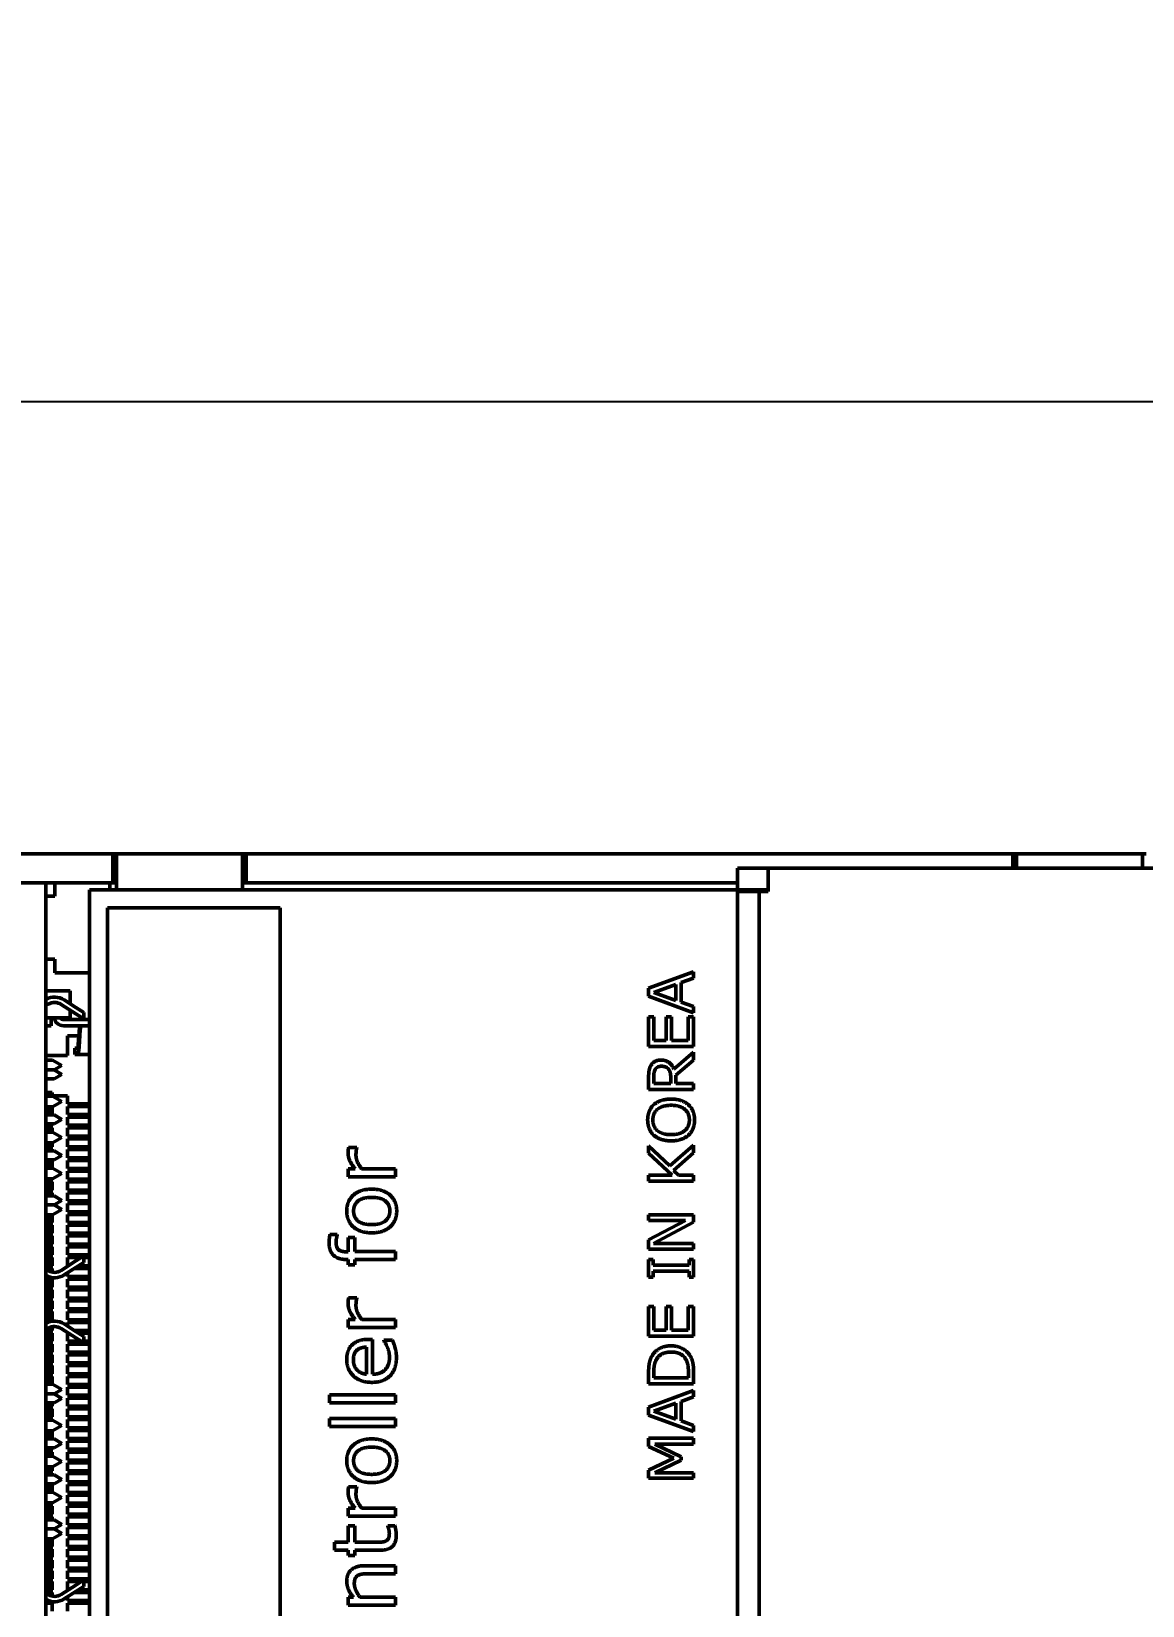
# Model space of a CAD drawing. Header units: millimetres. Extents: x 3100 to 5091, y 868 to 1900.
# Drawn here: x 3283.2 to 3344.9, y 1650.3 to 1737.7 of the extents above; entities that cross this region are included whole.
import ezdxf

# ---------------------------------------------------------------- set-up
doc = ezdxf.new("R2010")
doc.units = ezdxf.units.MM
doc.header["$LTSCALE"] = 1.8
doc.layers.add('외형선(ISO)', color=7, linetype='Continuous', lineweight=50)
doc.layers.add('치수(ISO)', color=7, linetype='Continuous', lineweight=25)
doc.styles.add('레이블 문자 (JIS)', font='')
doc.styles.get('레이블 문자 (JIS)').set_extended_font_data('Gulim')
doc.dimstyles.new('복사 대상기본값 (JIS)', dxfattribs={"dimscale": 1.5, "dimtxt": 3, "dimasz": 2, "dimexe": 1, "dimexo": 0.5, "dimgap": 0.8, "dimtad": 1, "dimdsep": 46, "dimtxsty": '레이블 문자 (JIS)', "dimblk": 'Filled-1', "dimcen": 0.09, "dimdle": 10, "dimclrd": 256, "dimclre": 256, "dimclrt": 256, "dimazin": 2, "dimtfac": 0.666667, "dimtmove": 0, "dimatfit": 3, "dimldrblk": 'OPEN', "dimfxl": 1, "dimtolj": 1, "dimtzin": 0, "dimlwd": -1, "dimlwe": -1, "dimarcsym": 0})

# ---------------------------------------------------------------- blocks, each defined once
blk = doc.blocks.new('Filled-1')
at = {"color": 0}
for p, q in [((0, 0), (-1, 0.1)), ((-1, 0.1), (-1, -0.1)), ((-1, 0), (0, 0)), ((-1, -0.1), (0, 0))]:
    blk.add_line(p, q, dxfattribs=at)
at = {"color": 0, "flags": 128}
blk.add_lwpolyline([(-1, -0.1), (0, 0), (-1, 0.1), (-1, -0.1)], dxfattribs=at)
at = {"color": 0}
blk.add_solid([(-1, -0.1), (0, 0), (-1, 0.1), (-1, -0.1)], dxfattribs=at)
blk = doc.blocks.new('*D693')
at = {"layer": 'Defpoints', "color": 0}
for p in [(3578.14, 1717.158), (3259.14, 1689.026), (3578.14, 1681.026)]:
    blk.add_point(p, dxfattribs=at)
at = {"layer": '치수(ISO)'}
for p, q in [((3259.14, 1689.776), (3259.14, 1718.658)), ((3578.14, 1681.776), (3578.14, 1718.658)), ((3262.14, 1717.158), (3575.14, 1717.158))]:
    blk.add_line(p, q, dxfattribs=at)
at = {"layer": '치수(ISO)', "linetype": 'ByBlock', "xscale": 3, "yscale": 3, "zscale": 3, "rotation": 180}
blk.add_blockref('Filled-1', (3259.14, 1717.158), dxfattribs=at)
at = {"layer": '치수(ISO)', "linetype": 'ByBlock', "xscale": 3, "yscale": 3, "zscale": 3}
blk.add_blockref('Filled-1', (3578.14, 1717.158), dxfattribs=at)
at = {"layer": '치수(ISO)', "insert": (3418.66, 1727.868), "char_height": 15, "attachment_point": 5, "style": '레이블 문자 (JIS)'}
blk.add_mtext('\\A1;319', dxfattribs=at)
blk = doc.blocks.new('_Open')
at = {"color": 0, "linetype": 'ByBlock', "lineweight": -2}
for p, q in [((-1, 0.167), (0, 0)), ((-1, -0.167), (0, 0)), ((0, 0), (-1, 0))]:
    blk.add_line(p, q, dxfattribs=at)

msp = doc.modelspace()

# ---------------------------------------------------------------- linework, layer by layer
at = {"layer": '외형선(ISO)'}
for p, q in [((3287.74, 1692.026), (3267.14, 1692.026)), ((3287.74, 1692.026), (3287.94, 1692.026)), ((3287.74, 1690.426), (3287.74, 1692.026)), ((3294.94, 1692.026), (3287.94, 1692.026)), ((3287.94, 1691.026), (3287.94, 1692.026)), ((3294.94, 1692.026), (3294.94, 1691.026)), ((3294.94, 1692.026), (3295.14, 1692.026)), ((3337.74, 1692.026), (3295.14, 1692.026)), ((3295.14, 1692.026), (3295.14, 1690.426)), ((3337.74, 1692.026), (3337.94, 1692.026)), ((3337.74, 1691.234), (3337.74, 1692.026)), ((3337.94, 1691.234), (3337.94, 1692.026)), ((3344.94, 1692.026), (3337.94, 1692.026)), ((3344.94, 1692.026), (3344.94, 1691.234)), ((3344.94, 1692.026), (3345.14, 1692.026)), ((3322.44, 1690.034), (3322.44, 1691.234)), ((3322.44, 1691.234), (3324.14, 1691.234)), ((3324.14, 1689.934), (3324.14, 1691.234)), ((3324.14, 1691.234), (3350.14, 1691.234)), ((3284.016, 1690.426), (3282.416, 1690.426)), ((3284.016, 1690.426), (3284.016, 1600.426)), ((3287.74, 1690.426), (3284.016, 1690.426)), ((3284.516, 1690.426), (3284.516, 1689.676)), ((3287.572, 1690.426), (3287.572, 1690.026)), ((3287.94, 1690.426), (3287.74, 1690.426)), ((3287.94, 1691.026), (3287.94, 1690.026)), ((3294.94, 1690.026), (3294.94, 1691.026)), ((3295.14, 1690.426), (3294.94, 1690.426)), ((3322.44, 1690.426), (3295.14, 1690.426)), ((3284.516, 1689.676), (3284.016, 1689.676)), ((3286.44, 1690.026), (3286.44, 1600.026)), ((3286.44, 1690.026), (3322.44, 1690.026)), ((3324.14, 1690.034), (3322.44, 1690.034)), ((3322.44, 1690.026), (3322.44, 1689.134)), ((3323.64, 1689.934), (3322.44, 1689.934)), ((3323.64, 1689.934), (3323.64, 1687.934)), ((3323.64, 1689.934), (3324.14, 1689.934)), ((3297.026, 1689.026), (3287.44, 1689.026)), ((3287.44, 1689.026), (3287.44, 1601.026)), ((3297.026, 1601.026), (3297.026, 1689.026)), ((3322.44, 1687.934), (3322.44, 1689.134)), ((3322.44, 1687.934), (3322.44, 1604.534)), ((3323.64, 1687.934), (3323.64, 1604.534)), ((3284.016, 1686.176), (3284.516, 1686.176)), ((3284.516, 1686.176), (3284.516, 1685.426)), ((3284.516, 1685.426), (3286.44, 1685.426)), ((3320.001, 1685.472), (3317.501, 1684.561)), ((3319.307, 1684.874), (3320.001, 1685.118)), ((3320.001, 1685.118), (3320.001, 1685.472)), ((3284.016, 1684.426), (3284.416, 1684.426)), ((3284.416, 1684.426), (3284.966, 1684.426)), ((3284.966, 1684.426), (3285.366, 1684.426)), ((3285.366, 1684.426), (3285.366, 1683.699)), ((3317.501, 1684.561), (3317.501, 1684.116)), ((3317.501, 1684.116), (3320.001, 1683.206)), ((3317.791, 1684.331), (3319.02, 1684.769)), ((3319.02, 1683.89), (3317.791, 1684.331)), ((3319.02, 1684.769), (3319.02, 1683.89)), ((3319.307, 1683.786), (3319.307, 1684.874)), ((3284.016, 1683.603), (3284.14, 1683.676)), ((3285.681, 1683.14), (3284.872, 1683.66)), ((3285.681, 1683.497), (3285.034, 1683.913)), ((3285.366, 1683.343), (3285.366, 1682.926)), ((3286.116, 1683.217), (3285.681, 1683.497)), ((3286.116, 1683.217), (3286.116, 1682.86)), ((3320.001, 1683.543), (3319.307, 1683.786)), ((3320.001, 1683.206), (3320.001, 1683.543)), ((3284.016, 1682.926), (3284.416, 1682.926)), ((3284.016, 1682.476), (3284.316, 1682.476)), ((3284.316, 1682.926), (3284.316, 1682.476)), ((3284.416, 1682.926), (3284.966, 1682.926)), ((3284.966, 1682.926), (3285.366, 1682.926)), ((3286.44, 1682.826), (3285.006, 1682.826)), ((3285.006, 1682.476), (3286.44, 1682.476)), ((3286.116, 1682.86), (3285.681, 1683.14)), ((3285.814, 1681.447), (3285.875, 1682.386)), ((3317.501, 1682.972), (3317.501, 1681.327)), ((3317.797, 1682.972), (3317.501, 1682.972)), ((3317.797, 1681.659), (3317.797, 1682.972)), ((3318.481, 1682.972), (3318.481, 1681.659)), ((3318.777, 1682.972), (3318.481, 1682.972)), ((3318.777, 1681.659), (3318.777, 1682.972)), ((3319.705, 1682.972), (3319.705, 1681.659)), ((3320.001, 1682.972), (3319.705, 1682.972)), ((3320.001, 1681.327), (3320.001, 1682.972)), ((3285.845, 1681.926), (3285.216, 1681.926)), ((3285.216, 1681.926), (3285.216, 1680.826)), ((3285.928, 1682.256), (3285.867, 1681.317)), ((3318.481, 1681.659), (3317.797, 1681.659)), ((3319.705, 1681.659), (3318.777, 1681.659)), ((3284.016, 1680.826), (3285.216, 1680.826)), ((3284.016, 1680.576), (3284.387, 1680.576)), ((3284.387, 1680.576), (3284.906, 1680.276)), ((3285.762, 1681.226), (3285.616, 1681.226)), ((3285.616, 1681.226), (3285.616, 1680.876)), ((3285.762, 1680.876), (3285.616, 1680.876)), ((3285.762, 1680.876), (3286.44, 1680.876)), ((3317.501, 1681.327), (3320.001, 1681.327)), ((3320.001, 1681.004), (3318.907, 1680.063)), ((3319.007, 1679.735), (3320.001, 1680.572)), ((3320.001, 1680.572), (3320.001, 1681.004)), ((3284.016, 1680.026), (3284.473, 1680.026)), ((3284.906, 1680.276), (3284.473, 1680.026)), ((3284.473, 1680.026), (3284.906, 1679.776)), ((3284.906, 1679.776), (3284.473, 1679.526)), ((3319.007, 1679.267), (3319.007, 1679.735)), ((3284.473, 1679.526), (3284.016, 1679.526)), ((3317.501, 1679.635), (3317.501, 1678.935)), ((3317.501, 1678.935), (3320.001, 1678.935)), ((3317.789, 1679.267), (3317.789, 1679.659)), ((3318.73, 1679.267), (3317.789, 1679.267)), ((3318.73, 1679.604), (3318.73, 1679.267)), ((3320.001, 1679.267), (3319.007, 1679.267)), ((3320.001, 1678.935), (3320.001, 1679.267)), ((3284.016, 1678.776), (3284.366, 1678.776)), ((3284.016, 1678.576), (3284.387, 1678.576)), ((3284.387, 1677.976), (3284.016, 1677.976)), ((3284.366, 1678.776), (3284.366, 1678.581)), ((3285.216, 1678.581), (3284.366, 1678.581)), ((3284.366, 1678.581), (3284.366, 1678.576)), ((3284.366, 1677.976), (3284.366, 1677.551)), ((3284.387, 1678.576), (3284.906, 1678.276)), ((3284.906, 1678.276), (3284.387, 1677.976)), ((3285.216, 1678.581), (3285.216, 1678.151)), ((3286.44, 1678.151), (3285.216, 1678.151)), ((3285.216, 1678.001), (3285.216, 1677.551)), ((3286.44, 1678.001), (3285.216, 1678.001)), ((3284.255, 1677.851), (3284.016, 1677.851)), ((3284.255, 1677.701), (3284.016, 1677.701)), ((3284.316, 1677.551), (3284.016, 1677.551)), ((3284.473, 1677.526), (3284.016, 1677.526)), ((3284.366, 1677.851), (3284.255, 1677.851)), ((3284.255, 1677.851), (3284.255, 1677.701)), ((3284.366, 1677.701), (3284.255, 1677.701)), ((3284.366, 1677.551), (3284.316, 1677.551)), ((3284.316, 1677.551), (3284.316, 1677.526)), ((3284.473, 1677.526), (3284.906, 1677.276)), ((3284.906, 1677.276), (3284.473, 1677.026)), ((3286.44, 1677.551), (3285.216, 1677.551)), ((3285.216, 1677.401), (3285.216, 1676.951)), ((3286.44, 1677.401), (3285.216, 1677.401)), ((3284.016, 1677.026), (3284.473, 1677.026)), ((3284.316, 1676.951), (3284.016, 1676.951)), ((3284.316, 1676.801), (3284.016, 1676.801)), ((3284.255, 1676.651), (3284.016, 1676.651)), ((3284.016, 1676.576), (3284.387, 1676.576)), ((3284.366, 1676.651), (3284.255, 1676.651)), ((3284.255, 1676.651), (3284.255, 1676.576)), ((3284.366, 1676.951), (3284.316, 1676.951)), ((3284.316, 1676.951), (3284.316, 1676.801)), ((3284.366, 1676.801), (3284.316, 1676.801)), ((3284.366, 1677.026), (3284.366, 1676.951)), ((3284.366, 1676.801), (3284.366, 1676.576)), ((3284.387, 1676.576), (3284.906, 1676.276)), ((3284.906, 1676.276), (3284.387, 1675.976)), ((3286.44, 1676.951), (3285.216, 1676.951)), ((3285.216, 1676.801), (3285.216, 1676.351)), ((3286.44, 1676.801), (3285.216, 1676.801)), ((3286.44, 1676.351), (3285.216, 1676.351)), ((3285.216, 1676.201), (3285.216, 1675.751)), ((3286.44, 1676.201), (3285.216, 1676.201)), ((3284.387, 1675.976), (3284.016, 1675.976)), ((3284.255, 1675.901), (3284.016, 1675.901)), ((3284.316, 1675.751), (3284.016, 1675.751)), ((3284.316, 1675.601), (3284.016, 1675.601)), ((3284.473, 1675.526), (3284.016, 1675.526)), ((3284.255, 1675.976), (3284.255, 1675.901)), ((3284.366, 1675.901), (3284.255, 1675.901)), ((3284.366, 1675.751), (3284.316, 1675.751)), ((3284.316, 1675.751), (3284.316, 1675.601)), ((3284.366, 1675.601), (3284.316, 1675.601)), ((3284.366, 1675.976), (3284.366, 1675.751)), ((3284.366, 1675.601), (3284.366, 1675.526)), ((3284.473, 1675.526), (3284.906, 1675.276)), ((3286.44, 1675.751), (3285.216, 1675.751)), ((3285.216, 1675.601), (3285.216, 1675.151)), ((3286.44, 1675.601), (3285.216, 1675.601)), ((3301.288, 1675.725), (3300.834, 1675.725)), ((3301.288, 1675.703), (3301.288, 1675.725)), ((3317.501, 1675.802), (3317.501, 1675.398)), ((3318.677, 1674.69), (3317.501, 1675.802)), ((3317.501, 1675.398), (3318.803, 1674.188)), ((3320.001, 1675.855), (3318.677, 1674.69)), ((3318.889, 1674.437), (3320.001, 1675.425)), ((3320.001, 1675.425), (3320.001, 1675.855)), ((3284.016, 1675.026), (3284.473, 1675.026)), ((3284.316, 1675.001), (3284.016, 1675.001)), ((3284.255, 1674.851), (3284.016, 1674.851)), ((3284.255, 1674.701), (3284.016, 1674.701)), ((3284.016, 1674.576), (3284.387, 1674.576)), ((3284.366, 1674.851), (3284.255, 1674.851)), ((3284.255, 1674.851), (3284.255, 1674.701)), ((3284.366, 1674.701), (3284.255, 1674.701)), ((3284.316, 1675.026), (3284.316, 1675.001)), ((3284.366, 1675.001), (3284.316, 1675.001)), ((3284.366, 1675.001), (3284.366, 1674.576)), ((3284.387, 1674.576), (3284.906, 1674.276)), ((3284.906, 1675.276), (3284.473, 1675.026)), ((3286.44, 1675.151), (3285.216, 1675.151)), ((3285.216, 1675.001), (3285.216, 1674.551)), ((3286.44, 1675.001), (3285.216, 1675.001)), ((3286.44, 1674.551), (3285.216, 1674.551)), ((3300.806, 1674.528), (3300.806, 1674.085)), ((3301.194, 1674.528), (3300.806, 1674.528)), ((3303.431, 1674.528), (3301.568, 1674.528)), ((3303.431, 1674.085), (3303.431, 1674.528)), ((3319.154, 1674.188), (3318.889, 1674.437)), ((3284.387, 1673.976), (3284.016, 1673.976)), ((3284.316, 1673.951), (3284.016, 1673.951)), ((3284.316, 1673.801), (3284.016, 1673.801)), ((3284.255, 1673.651), (3284.016, 1673.651)), ((3284.366, 1673.651), (3284.255, 1673.651)), ((3284.255, 1673.651), (3284.255, 1673.501)), ((3284.366, 1673.951), (3284.316, 1673.951)), ((3284.316, 1673.951), (3284.316, 1673.801)), ((3284.366, 1673.801), (3284.316, 1673.801)), ((3284.366, 1673.976), (3284.366, 1673.951)), ((3284.366, 1673.801), (3284.366, 1673.351)), ((3284.906, 1674.276), (3284.387, 1673.976)), ((3285.216, 1674.401), (3285.216, 1673.951)), ((3286.44, 1674.401), (3285.216, 1674.401)), ((3286.44, 1673.951), (3285.216, 1673.951)), ((3285.216, 1673.801), (3285.216, 1673.351)), ((3286.44, 1673.801), (3285.216, 1673.801)), ((3300.806, 1674.085), (3303.431, 1674.085)), ((3317.501, 1674.188), (3317.501, 1673.855)), ((3318.803, 1674.188), (3317.501, 1674.188)), ((3317.501, 1673.855), (3320.001, 1673.855)), ((3320.001, 1674.188), (3319.154, 1674.188)), ((3320.001, 1673.855), (3320.001, 1674.188)), ((3284.255, 1673.501), (3284.016, 1673.501)), ((3284.316, 1673.351), (3284.016, 1673.351)), ((3284.316, 1673.201), (3284.016, 1673.201)), ((3284.255, 1673.051), (3284.016, 1673.051)), ((3284.016, 1673.026), (3284.473, 1673.026)), ((3284.366, 1673.501), (3284.255, 1673.501)), ((3284.366, 1673.051), (3284.255, 1673.051)), ((3284.255, 1673.051), (3284.255, 1673.026)), ((3284.366, 1673.351), (3284.316, 1673.351)), ((3284.316, 1673.351), (3284.316, 1673.201)), ((3284.366, 1673.201), (3284.316, 1673.201)), ((3284.366, 1673.201), (3284.366, 1673.026)), ((3284.473, 1673.026), (3284.906, 1672.776)), ((3284.906, 1672.776), (3284.473, 1672.526)), ((3286.44, 1673.351), (3285.216, 1673.351)), ((3285.216, 1673.201), (3285.216, 1672.751)), ((3286.44, 1673.201), (3285.216, 1673.201)), ((3286.44, 1672.751), (3285.216, 1672.751)), ((3284.473, 1672.526), (3284.016, 1672.526)), ((3284.387, 1671.976), (3284.016, 1671.976)), ((3284.255, 1671.851), (3284.016, 1671.851)), ((3284.366, 1671.851), (3284.255, 1671.851)), ((3284.255, 1671.851), (3284.255, 1671.701)), ((3284.366, 1671.976), (3284.366, 1671.551)), ((3284.906, 1672.276), (3284.387, 1671.976)), ((3284.473, 1672.526), (3284.906, 1672.276)), ((3285.216, 1672.601), (3285.216, 1672.151)), ((3286.44, 1672.601), (3285.216, 1672.601)), ((3286.44, 1672.151), (3285.216, 1672.151)), ((3285.216, 1672.001), (3285.216, 1671.551)), ((3286.44, 1672.001), (3285.216, 1672.001)), ((3317.501, 1671.974), (3317.501, 1671.663)), ((3320.001, 1671.974), (3317.501, 1671.974)), ((3320.001, 1671.563), (3320.001, 1671.974)), ((3284.255, 1671.701), (3284.016, 1671.701)), ((3284.316, 1671.551), (3284.016, 1671.551)), ((3284.316, 1671.401), (3284.016, 1671.401)), ((3284.255, 1671.251), (3284.016, 1671.251)), ((3284.255, 1671.101), (3284.016, 1671.101)), ((3284.316, 1670.951), (3284.016, 1670.951)), ((3284.366, 1671.701), (3284.255, 1671.701)), ((3284.366, 1671.251), (3284.255, 1671.251)), ((3284.255, 1671.251), (3284.255, 1671.101)), ((3284.366, 1671.101), (3284.255, 1671.101)), ((3284.366, 1671.551), (3284.316, 1671.551)), ((3284.316, 1671.551), (3284.316, 1671.401)), ((3284.366, 1671.401), (3284.316, 1671.401)), ((3284.366, 1670.951), (3284.316, 1670.951)), ((3284.316, 1670.951), (3284.316, 1670.801)), ((3284.366, 1671.401), (3284.366, 1670.951)), ((3286.44, 1671.551), (3285.216, 1671.551)), ((3285.216, 1671.401), (3285.216, 1670.951)), ((3286.44, 1671.401), (3285.216, 1671.401)), ((3286.44, 1670.951), (3285.216, 1670.951)), ((3319.542, 1671.663), (3317.501, 1670.582)), ((3317.501, 1671.663), (3319.542, 1671.663)), ((3317.764, 1670.378), (3320.001, 1671.563)), ((3284.316, 1670.801), (3284.016, 1670.801)), ((3284.255, 1670.651), (3284.016, 1670.651)), ((3284.255, 1670.501), (3284.016, 1670.501)), ((3284.316, 1670.351), (3284.016, 1670.351)), ((3284.316, 1670.201), (3284.016, 1670.201)), ((3284.255, 1670.051), (3284.016, 1670.051)), ((3284.366, 1670.651), (3284.255, 1670.651)), ((3284.255, 1670.651), (3284.255, 1670.501)), ((3284.366, 1670.501), (3284.255, 1670.501)), ((3284.366, 1670.051), (3284.255, 1670.051)), ((3284.255, 1670.051), (3284.255, 1669.901)), ((3284.366, 1670.801), (3284.316, 1670.801)), ((3284.366, 1670.351), (3284.316, 1670.351)), ((3284.316, 1670.351), (3284.316, 1670.201)), ((3284.366, 1670.201), (3284.316, 1670.201)), ((3284.366, 1670.801), (3284.366, 1670.351)), ((3284.366, 1670.201), (3284.366, 1669.751)), ((3285.216, 1670.801), (3285.216, 1670.351)), ((3286.44, 1670.801), (3285.216, 1670.801)), ((3286.44, 1670.351), (3285.216, 1670.351)), ((3285.216, 1670.201), (3285.216, 1669.751)), ((3286.44, 1670.201), (3285.216, 1670.201)), ((3300.203, 1670.883), (3299.797, 1670.883)), ((3300.203, 1670.86), (3300.203, 1670.883)), ((3300.806, 1670.717), (3300.806, 1669.923)), ((3301.177, 1670.717), (3300.806, 1670.717)), ((3301.177, 1669.937), (3301.177, 1670.717)), ((3317.501, 1670.582), (3317.501, 1670.067)), ((3317.501, 1670.067), (3320.001, 1670.067)), ((3320.001, 1670.378), (3317.764, 1670.378)), ((3320.001, 1670.067), (3320.001, 1670.378)), ((3284.255, 1669.901), (3284.016, 1669.901)), ((3284.316, 1669.751), (3284.016, 1669.751)), ((3284.316, 1669.601), (3284.016, 1669.601)), ((3284.255, 1669.451), (3284.016, 1669.451)), ((3284.255, 1669.301), (3284.016, 1669.301)), ((3284.366, 1669.901), (3284.255, 1669.901)), ((3284.366, 1669.451), (3284.255, 1669.451)), ((3284.255, 1669.451), (3284.255, 1669.301)), ((3284.366, 1669.301), (3284.255, 1669.301)), ((3284.366, 1669.751), (3284.316, 1669.751)), ((3284.316, 1669.751), (3284.316, 1669.601)), ((3284.366, 1669.601), (3284.316, 1669.601)), ((3284.366, 1669.601), (3284.366, 1669.151)), ((3284.872, 1668.892), (3285.681, 1669.412)), ((3286.44, 1669.751), (3285.216, 1669.751)), ((3285.216, 1669.601), (3285.216, 1669.151)), ((3285.975, 1669.601), (3285.216, 1669.601)), ((3285.681, 1669.412), (3286.116, 1669.692)), ((3285.681, 1669.056), (3286.116, 1669.336)), ((3286.116, 1669.336), (3286.116, 1669.692)), ((3286.44, 1669.601), (3286.116, 1669.601)), ((3300.806, 1669.923), (3300.717, 1669.923)), ((3300.72, 1669.494), (3300.806, 1669.494)), ((3300.806, 1669.494), (3300.806, 1669.197)), ((3300.806, 1669.197), (3301.177, 1669.197)), ((3303.431, 1669.937), (3301.177, 1669.937)), ((3301.177, 1669.494), (3303.431, 1669.494)), ((3301.177, 1669.197), (3301.177, 1669.494)), ((3303.431, 1669.494), (3303.431, 1669.937)), ((3317.501, 1669.5), (3317.501, 1668.514)), ((3317.756, 1669.5), (3317.501, 1669.5)), ((3317.756, 1669.174), (3317.756, 1669.5)), ((3319.746, 1669.5), (3319.746, 1669.174)), ((3320.001, 1669.5), (3319.746, 1669.5)), ((3320.001, 1668.514), (3320.001, 1669.5)), ((3284.316, 1669.151), (3284.016, 1669.151)), ((3284.316, 1669.001), (3284.016, 1669.001)), ((3284.14, 1668.877), (3284.016, 1668.95)), ((3284.125, 1668.551), (3284.016, 1668.551)), ((3284.316, 1668.401), (3284.016, 1668.401)), ((3284.255, 1668.851), (3284.188, 1668.851)), ((3284.366, 1668.851), (3284.255, 1668.851)), ((3284.255, 1668.851), (3284.255, 1668.823)), ((3284.366, 1669.151), (3284.316, 1669.151)), ((3284.316, 1669.151), (3284.316, 1669.001)), ((3284.366, 1669.001), (3284.316, 1669.001)), ((3284.316, 1668.497), (3284.316, 1668.401)), ((3284.366, 1668.401), (3284.316, 1668.401)), ((3284.366, 1669.001), (3284.366, 1668.793)), ((3284.366, 1668.401), (3284.366, 1667.951)), ((3285.034, 1668.64), (3285.681, 1669.056)), ((3285.275, 1669.151), (3285.216, 1669.151)), ((3285.216, 1668.757), (3285.216, 1668.551)), ((3286.44, 1668.551), (3285.216, 1668.551)), ((3285.216, 1668.401), (3285.216, 1667.951)), ((3286.44, 1668.401), (3285.216, 1668.401)), ((3286.44, 1669.001), (3285.596, 1669.001)), ((3286.44, 1669.151), (3285.83, 1669.151)), ((3317.501, 1668.514), (3317.756, 1668.514)), ((3319.746, 1669.174), (3317.756, 1669.174)), ((3317.756, 1668.841), (3319.746, 1668.841)), ((3317.756, 1668.514), (3317.756, 1668.841)), ((3319.746, 1668.841), (3319.746, 1668.514)), ((3319.746, 1668.514), (3320.001, 1668.514)), ((3284.255, 1668.251), (3284.016, 1668.251)), ((3284.255, 1668.101), (3284.016, 1668.101)), ((3284.316, 1667.951), (3284.016, 1667.951)), ((3284.316, 1667.801), (3284.016, 1667.801)), ((3284.255, 1667.651), (3284.016, 1667.651)), ((3284.255, 1667.501), (3284.016, 1667.501)), ((3284.366, 1668.251), (3284.255, 1668.251)), ((3284.255, 1668.251), (3284.255, 1668.101)), ((3284.366, 1668.101), (3284.255, 1668.101)), ((3284.366, 1667.651), (3284.255, 1667.651)), ((3284.255, 1667.651), (3284.255, 1667.501)), ((3284.366, 1667.501), (3284.255, 1667.501)), ((3284.366, 1667.951), (3284.316, 1667.951)), ((3284.316, 1667.951), (3284.316, 1667.801)), ((3284.366, 1667.801), (3284.316, 1667.801)), ((3284.366, 1667.801), (3284.366, 1667.351)), ((3286.44, 1667.951), (3285.216, 1667.951)), ((3285.216, 1667.801), (3285.216, 1667.351)), ((3286.44, 1667.801), (3285.216, 1667.801)), ((3284.316, 1667.351), (3284.016, 1667.351)), ((3284.316, 1667.201), (3284.016, 1667.201)), ((3284.255, 1667.051), (3284.016, 1667.051)), ((3284.255, 1666.901), (3284.016, 1666.901)), ((3284.316, 1666.751), (3284.016, 1666.751)), ((3284.316, 1666.601), (3284.016, 1666.601)), ((3284.366, 1667.051), (3284.255, 1667.051)), ((3284.255, 1667.051), (3284.255, 1666.901)), ((3284.366, 1666.901), (3284.255, 1666.901)), ((3284.366, 1667.351), (3284.316, 1667.351)), ((3284.316, 1667.351), (3284.316, 1667.201)), ((3284.366, 1667.201), (3284.316, 1667.201)), ((3284.366, 1666.751), (3284.316, 1666.751)), ((3284.316, 1666.751), (3284.316, 1666.601)), ((3284.366, 1666.601), (3284.316, 1666.601)), ((3284.366, 1667.201), (3284.366, 1666.751)), ((3284.366, 1666.601), (3284.366, 1666.151)), ((3286.44, 1667.351), (3285.216, 1667.351)), ((3285.216, 1667.201), (3285.216, 1666.751)), ((3286.44, 1667.201), (3285.216, 1667.201)), ((3286.44, 1666.751), (3285.216, 1666.751)), ((3285.216, 1666.601), (3285.216, 1666.151)), ((3286.44, 1666.601), (3285.216, 1666.601)), ((3301.288, 1667.365), (3300.834, 1667.365)), ((3301.288, 1667.343), (3301.288, 1667.365)), ((3317.501, 1666.884), (3317.501, 1665.239)), ((3317.797, 1666.884), (3317.501, 1666.884)), ((3317.797, 1665.572), (3317.797, 1666.884)), ((3318.481, 1666.884), (3318.481, 1665.572)), ((3318.777, 1666.884), (3318.481, 1666.884)), ((3318.777, 1665.572), (3318.777, 1666.884)), ((3319.705, 1666.884), (3319.705, 1665.572)), ((3320.001, 1666.884), (3319.705, 1666.884)), ((3320.001, 1665.239), (3320.001, 1666.884)), ((3284.255, 1666.451), (3284.016, 1666.451)), ((3284.255, 1666.301), (3284.016, 1666.301)), ((3284.316, 1666.151), (3284.016, 1666.151)), ((3284.126, 1666.001), (3284.016, 1666.001)), ((3284.255, 1665.701), (3284.188, 1665.701)), ((3284.366, 1666.451), (3284.255, 1666.451)), ((3284.255, 1666.451), (3284.255, 1666.301)), ((3284.366, 1666.301), (3284.255, 1666.301)), ((3284.255, 1665.73), (3284.255, 1665.701)), ((3284.366, 1665.701), (3284.255, 1665.701)), ((3284.366, 1666.151), (3284.316, 1666.151)), ((3284.316, 1666.151), (3284.316, 1666.056)), ((3284.366, 1665.76), (3284.366, 1665.551)), ((3285.681, 1665.497), (3285.034, 1665.913)), ((3286.44, 1666.151), (3285.216, 1666.151)), ((3285.216, 1666.001), (3285.216, 1665.796)), ((3286.44, 1666.001), (3285.216, 1666.001)), ((3300.806, 1666.168), (3300.806, 1665.725)), ((3301.194, 1666.168), (3300.806, 1666.168)), ((3300.806, 1665.725), (3303.431, 1665.725)), ((3303.431, 1666.168), (3301.568, 1666.168)), ((3303.431, 1665.725), (3303.431, 1666.168)), ((3284.016, 1665.603), (3284.14, 1665.676)), ((3284.316, 1665.551), (3284.016, 1665.551)), ((3284.316, 1665.401), (3284.016, 1665.401)), ((3284.255, 1665.251), (3284.016, 1665.251)), ((3284.255, 1665.101), (3284.016, 1665.101)), ((3284.316, 1664.951), (3284.016, 1664.951)), ((3284.366, 1665.251), (3284.255, 1665.251)), ((3284.255, 1665.251), (3284.255, 1665.101)), ((3284.366, 1665.101), (3284.255, 1665.101)), ((3284.366, 1665.551), (3284.316, 1665.551)), ((3284.316, 1665.551), (3284.316, 1665.401)), ((3284.366, 1665.401), (3284.316, 1665.401)), ((3284.366, 1664.951), (3284.316, 1664.951)), ((3284.316, 1664.951), (3284.316, 1664.801)), ((3284.366, 1665.401), (3284.366, 1664.951)), ((3285.681, 1665.14), (3284.872, 1665.66)), ((3285.216, 1665.401), (3285.216, 1664.951)), ((3285.275, 1665.401), (3285.216, 1665.401)), ((3285.975, 1664.951), (3285.216, 1664.951)), ((3286.44, 1665.551), (3285.596, 1665.551)), ((3286.116, 1665.217), (3285.681, 1665.497)), ((3286.116, 1664.86), (3285.681, 1665.14)), ((3286.44, 1665.401), (3285.83, 1665.401)), ((3286.116, 1665.217), (3286.116, 1664.86)), ((3286.44, 1664.951), (3286.116, 1664.951)), ((3302.163, 1665.057), (3301.923, 1665.057)), ((3302.163, 1663.12), (3302.163, 1665.057)), ((3302.788, 1665.005), (3302.788, 1664.983)), ((3303.271, 1665.005), (3302.788, 1665.005)), ((3317.501, 1665.239), (3320.001, 1665.239)), ((3318.481, 1665.572), (3317.797, 1665.572)), ((3319.705, 1665.572), (3318.777, 1665.572)), ((3284.316, 1664.801), (3284.016, 1664.801)), ((3284.255, 1664.651), (3284.016, 1664.651)), ((3284.255, 1664.501), (3284.016, 1664.501)), ((3284.316, 1664.351), (3284.016, 1664.351)), ((3284.316, 1664.201), (3284.016, 1664.201)), ((3284.255, 1664.051), (3284.016, 1664.051)), ((3284.366, 1664.651), (3284.255, 1664.651)), ((3284.255, 1664.651), (3284.255, 1664.501)), ((3284.366, 1664.501), (3284.255, 1664.501)), ((3284.366, 1664.051), (3284.255, 1664.051)), ((3284.255, 1664.051), (3284.255, 1663.901)), ((3284.366, 1664.801), (3284.316, 1664.801)), ((3284.366, 1664.351), (3284.316, 1664.351)), ((3284.316, 1664.351), (3284.316, 1664.201)), ((3284.366, 1664.201), (3284.316, 1664.201)), ((3284.366, 1664.801), (3284.366, 1664.351)), ((3284.366, 1664.201), (3284.366, 1663.751)), ((3285.216, 1664.801), (3285.216, 1664.351)), ((3286.44, 1664.801), (3285.216, 1664.801)), ((3286.44, 1664.351), (3285.216, 1664.351)), ((3285.216, 1664.201), (3285.216, 1663.751)), ((3286.44, 1664.201), (3285.216, 1664.201)), ((3301.826, 1664.625), (3301.826, 1663.12)), ((3284.255, 1663.901), (3284.016, 1663.901)), ((3284.316, 1663.751), (3284.016, 1663.751)), ((3284.316, 1663.601), (3284.016, 1663.601)), ((3284.255, 1663.451), (3284.016, 1663.451)), ((3284.255, 1663.301), (3284.016, 1663.301)), ((3284.316, 1663.151), (3284.016, 1663.151)), ((3284.366, 1663.901), (3284.255, 1663.901)), ((3284.366, 1663.451), (3284.255, 1663.451)), ((3284.255, 1663.451), (3284.255, 1663.301)), ((3284.366, 1663.301), (3284.255, 1663.301)), ((3284.366, 1663.751), (3284.316, 1663.751)), ((3284.316, 1663.751), (3284.316, 1663.601)), ((3284.366, 1663.601), (3284.316, 1663.601)), ((3284.366, 1663.151), (3284.316, 1663.151)), ((3284.316, 1663.151), (3284.316, 1663.001)), ((3284.366, 1663.601), (3284.366, 1663.151)), ((3286.44, 1663.751), (3285.216, 1663.751)), ((3285.216, 1663.601), (3285.216, 1663.151)), ((3286.44, 1663.601), (3285.216, 1663.601)), ((3286.44, 1663.151), (3285.216, 1663.151)), ((3317.501, 1663.214), (3317.501, 1662.59)), ((3317.789, 1662.923), (3317.789, 1663.235)), ((3319.713, 1663.235), (3319.713, 1662.923)), ((3320.001, 1662.59), (3320.001, 1663.22)), ((3284.316, 1663.001), (3284.016, 1663.001)), ((3284.255, 1662.851), (3284.016, 1662.851)), ((3284.255, 1662.701), (3284.016, 1662.701)), ((3284.016, 1662.576), (3284.387, 1662.576)), ((3284.366, 1662.851), (3284.255, 1662.851)), ((3284.255, 1662.851), (3284.255, 1662.701)), ((3284.366, 1662.701), (3284.255, 1662.701)), ((3284.366, 1663.001), (3284.316, 1663.001)), ((3284.366, 1663.001), (3284.366, 1662.576)), ((3284.387, 1662.576), (3284.906, 1662.276)), ((3284.906, 1662.276), (3284.473, 1662.026)), ((3285.216, 1663.001), (3285.216, 1662.551)), ((3286.44, 1663.001), (3285.216, 1663.001)), ((3286.44, 1662.551), (3285.216, 1662.551)), ((3285.216, 1662.401), (3285.216, 1661.951)), ((3286.44, 1662.401), (3285.216, 1662.401)), ((3317.501, 1662.59), (3320.001, 1662.59)), ((3320.001, 1662.21), (3317.501, 1661.3)), ((3319.713, 1662.923), (3317.789, 1662.923)), ((3320.001, 1661.857), (3320.001, 1662.21)), ((3284.016, 1662.026), (3284.473, 1662.026)), ((3284.473, 1661.526), (3284.016, 1661.526)), ((3284.255, 1661.501), (3284.016, 1661.501)), ((3284.316, 1661.351), (3284.016, 1661.351)), ((3284.255, 1661.526), (3284.255, 1661.501)), ((3284.366, 1661.501), (3284.255, 1661.501)), ((3284.366, 1661.351), (3284.316, 1661.351)), ((3284.316, 1661.351), (3284.316, 1661.201)), ((3284.366, 1661.526), (3284.366, 1661.351)), ((3284.473, 1662.026), (3284.906, 1661.776)), ((3284.906, 1661.776), (3284.473, 1661.526)), ((3286.44, 1661.951), (3285.216, 1661.951)), ((3285.216, 1661.801), (3285.216, 1661.351)), ((3286.44, 1661.801), (3285.216, 1661.801)), ((3286.44, 1661.351), (3285.216, 1661.351)), ((3299.774, 1661.983), (3299.774, 1661.54)), ((3303.431, 1661.983), (3299.774, 1661.983)), ((3299.774, 1661.54), (3303.431, 1661.54)), ((3303.431, 1661.54), (3303.431, 1661.983)), ((3317.791, 1661.069), (3319.02, 1661.508)), ((3319.02, 1661.508), (3319.02, 1660.629)), ((3319.307, 1661.612), (3320.001, 1661.857)), ((3319.307, 1660.525), (3319.307, 1661.612)), ((3284.316, 1661.201), (3284.016, 1661.201)), ((3284.255, 1661.051), (3284.016, 1661.051)), ((3284.255, 1660.901), (3284.016, 1660.901)), ((3284.316, 1660.751), (3284.016, 1660.751)), ((3284.316, 1660.601), (3284.016, 1660.601)), ((3284.016, 1660.576), (3284.387, 1660.576)), ((3284.366, 1661.051), (3284.255, 1661.051)), ((3284.255, 1661.051), (3284.255, 1660.901)), ((3284.366, 1660.901), (3284.255, 1660.901)), ((3284.366, 1661.201), (3284.316, 1661.201)), ((3284.366, 1660.751), (3284.316, 1660.751)), ((3284.316, 1660.751), (3284.316, 1660.601)), ((3284.366, 1660.601), (3284.316, 1660.601)), ((3284.366, 1661.201), (3284.366, 1660.751)), ((3284.366, 1660.601), (3284.366, 1660.576)), ((3284.387, 1660.576), (3284.906, 1660.276)), ((3285.216, 1661.201), (3285.216, 1660.751)), ((3286.44, 1661.201), (3285.216, 1661.201)), ((3286.44, 1660.751), (3285.216, 1660.751)), ((3285.216, 1660.601), (3285.216, 1660.151)), ((3286.44, 1660.601), (3285.216, 1660.601)), ((3299.774, 1660.66), (3299.774, 1660.217)), ((3303.431, 1660.66), (3299.774, 1660.66)), ((3303.431, 1660.217), (3303.431, 1660.66)), ((3317.501, 1661.3), (3317.501, 1660.855)), ((3317.501, 1660.855), (3320.001, 1659.945)), ((3319.02, 1660.629), (3317.791, 1661.069)), ((3320.001, 1660.282), (3319.307, 1660.525)), ((3284.387, 1659.976), (3284.016, 1659.976)), ((3284.255, 1659.851), (3284.016, 1659.851)), ((3284.255, 1659.701), (3284.016, 1659.701)), ((3284.366, 1659.851), (3284.255, 1659.851)), ((3284.255, 1659.851), (3284.255, 1659.701)), ((3284.366, 1659.701), (3284.255, 1659.701)), ((3284.366, 1659.976), (3284.366, 1659.551)), ((3284.906, 1660.276), (3284.387, 1659.976)), ((3286.44, 1660.151), (3285.216, 1660.151)), ((3285.216, 1660.001), (3285.216, 1659.551)), ((3286.44, 1660.001), (3285.216, 1660.001)), ((3299.774, 1660.217), (3303.431, 1660.217)), ((3317.501, 1659.565), (3317.501, 1659.104)), ((3320.001, 1659.565), (3317.501, 1659.565)), ((3320.001, 1659.945), (3320.001, 1660.282)), ((3320.001, 1659.233), (3320.001, 1659.565)), ((3284.316, 1659.551), (3284.016, 1659.551)), ((3284.473, 1659.526), (3284.016, 1659.526)), ((3284.016, 1659.026), (3284.473, 1659.026)), ((3284.316, 1658.951), (3284.016, 1658.951)), ((3284.316, 1658.801), (3284.016, 1658.801)), ((3284.366, 1659.551), (3284.316, 1659.551)), ((3284.316, 1659.551), (3284.316, 1659.526)), ((3284.366, 1658.951), (3284.316, 1658.951)), ((3284.316, 1658.951), (3284.316, 1658.801)), ((3284.366, 1658.801), (3284.316, 1658.801)), ((3284.366, 1659.026), (3284.366, 1658.951)), ((3284.366, 1658.801), (3284.366, 1658.576)), ((3284.473, 1659.526), (3284.906, 1659.276)), ((3284.906, 1659.276), (3284.473, 1659.026)), ((3286.44, 1659.551), (3285.216, 1659.551)), ((3285.216, 1659.401), (3285.216, 1658.951)), ((3286.44, 1659.401), (3285.216, 1659.401)), ((3286.44, 1658.951), (3285.216, 1658.951)), ((3285.216, 1658.801), (3285.216, 1658.351)), ((3286.44, 1658.801), (3285.216, 1658.801)), ((3317.501, 1659.104), (3318.893, 1658.459)), ((3317.848, 1659.233), (3320.001, 1659.233)), ((3319.313, 1658.539), (3317.848, 1659.233)), ((3284.255, 1658.651), (3284.016, 1658.651)), ((3284.016, 1658.576), (3284.387, 1658.576)), ((3284.387, 1657.976), (3284.016, 1657.976)), ((3284.255, 1657.901), (3284.016, 1657.901)), ((3284.366, 1658.651), (3284.255, 1658.651)), ((3284.255, 1658.651), (3284.255, 1658.576)), ((3284.255, 1657.976), (3284.255, 1657.901)), ((3284.366, 1657.901), (3284.255, 1657.901)), ((3284.366, 1657.976), (3284.366, 1657.751)), ((3284.387, 1658.576), (3284.906, 1658.276)), ((3284.906, 1658.276), (3284.387, 1657.976)), ((3286.44, 1658.351), (3285.216, 1658.351)), ((3285.216, 1658.201), (3285.216, 1657.751)), ((3286.44, 1658.201), (3285.216, 1658.201)), ((3318.893, 1658.459), (3317.501, 1657.794)), ((3317.848, 1657.651), (3319.313, 1658.341)), ((3319.313, 1658.341), (3319.313, 1658.539)), ((3284.316, 1657.751), (3284.016, 1657.751)), ((3284.316, 1657.601), (3284.016, 1657.601)), ((3284.473, 1657.526), (3284.016, 1657.526)), ((3284.016, 1657.026), (3284.473, 1657.026)), ((3284.316, 1657.001), (3284.016, 1657.001)), ((3284.366, 1657.751), (3284.316, 1657.751)), ((3284.316, 1657.751), (3284.316, 1657.601)), ((3284.366, 1657.601), (3284.316, 1657.601)), ((3284.316, 1657.026), (3284.316, 1657.001)), ((3284.366, 1657.001), (3284.316, 1657.001)), ((3284.366, 1657.601), (3284.366, 1657.526)), ((3284.366, 1657.001), (3284.366, 1656.576)), ((3284.473, 1657.526), (3284.906, 1657.276)), ((3284.906, 1657.276), (3284.473, 1657.026)), ((3286.44, 1657.751), (3285.216, 1657.751)), ((3285.216, 1657.601), (3285.216, 1657.151)), ((3286.44, 1657.601), (3285.216, 1657.601)), ((3286.44, 1657.151), (3285.216, 1657.151)), ((3285.216, 1657.001), (3285.216, 1656.551)), ((3286.44, 1657.001), (3285.216, 1657.001)), ((3317.501, 1657.794), (3317.501, 1657.341)), ((3317.501, 1657.341), (3320.001, 1657.341)), ((3320.001, 1657.651), (3317.848, 1657.651)), ((3320.001, 1657.341), (3320.001, 1657.651)), ((3284.255, 1656.851), (3284.016, 1656.851)), ((3284.255, 1656.701), (3284.016, 1656.701)), ((3284.016, 1656.576), (3284.387, 1656.576)), ((3284.366, 1656.851), (3284.255, 1656.851)), ((3284.255, 1656.851), (3284.255, 1656.701)), ((3284.366, 1656.701), (3284.255, 1656.701)), ((3284.387, 1656.576), (3284.906, 1656.276)), ((3284.906, 1656.276), (3284.387, 1655.976)), ((3286.44, 1656.551), (3285.216, 1656.551)), ((3285.216, 1656.401), (3285.216, 1655.951)), ((3286.44, 1656.401), (3285.216, 1656.401)), ((3301.288, 1656.874), (3300.834, 1656.874)), ((3301.288, 1656.851), (3301.288, 1656.874)), ((3284.387, 1655.976), (3284.016, 1655.976)), ((3284.316, 1655.951), (3284.016, 1655.951)), ((3284.316, 1655.801), (3284.016, 1655.801)), ((3284.255, 1655.651), (3284.016, 1655.651)), ((3284.255, 1655.501), (3284.016, 1655.501)), ((3284.316, 1655.351), (3284.016, 1655.351)), ((3284.316, 1655.201), (3284.016, 1655.201)), ((3284.366, 1655.651), (3284.255, 1655.651)), ((3284.255, 1655.651), (3284.255, 1655.501)), ((3284.366, 1655.501), (3284.255, 1655.501)), ((3284.366, 1655.951), (3284.316, 1655.951)), ((3284.316, 1655.951), (3284.316, 1655.801)), ((3284.366, 1655.801), (3284.316, 1655.801)), ((3284.366, 1655.351), (3284.316, 1655.351)), ((3284.316, 1655.351), (3284.316, 1655.201)), ((3284.366, 1655.201), (3284.316, 1655.201)), ((3284.366, 1655.976), (3284.366, 1655.951)), ((3284.366, 1655.801), (3284.366, 1655.351)), ((3284.366, 1655.201), (3284.366, 1655.026)), ((3286.44, 1655.951), (3285.216, 1655.951)), ((3285.216, 1655.801), (3285.216, 1655.351)), ((3286.44, 1655.801), (3285.216, 1655.801)), ((3286.44, 1655.351), (3285.216, 1655.351)), ((3285.216, 1655.201), (3285.216, 1654.751)), ((3286.44, 1655.201), (3285.216, 1655.201)), ((3300.806, 1655.677), (3300.806, 1655.234)), ((3301.194, 1655.677), (3300.806, 1655.677)), ((3300.806, 1655.234), (3303.431, 1655.234)), ((3303.431, 1655.677), (3301.568, 1655.677)), ((3303.431, 1655.234), (3303.431, 1655.677)), ((3284.255, 1655.051), (3284.016, 1655.051)), ((3284.016, 1655.026), (3284.473, 1655.026)), ((3284.473, 1654.526), (3284.016, 1654.526)), ((3284.366, 1655.051), (3284.255, 1655.051)), ((3284.255, 1655.051), (3284.255, 1655.026)), ((3284.473, 1655.026), (3284.906, 1654.776)), ((3284.906, 1654.776), (3284.473, 1654.526)), ((3284.473, 1654.526), (3284.906, 1654.276)), ((3286.44, 1654.751), (3285.216, 1654.751)), ((3285.216, 1654.601), (3285.216, 1654.151)), ((3286.44, 1654.601), (3285.216, 1654.601)), ((3300.806, 1654.7), (3300.806, 1653.791)), ((3301.177, 1654.7), (3300.806, 1654.7)), ((3301.177, 1653.791), (3301.177, 1654.7)), ((3303.011, 1654.7), (3303.011, 1654.677)), ((3303.408, 1654.7), (3303.011, 1654.7)), ((3284.387, 1653.976), (3284.016, 1653.976)), ((3284.255, 1653.851), (3284.016, 1653.851)), ((3284.255, 1653.701), (3284.016, 1653.701)), ((3284.316, 1653.551), (3284.016, 1653.551)), ((3284.366, 1653.851), (3284.255, 1653.851)), ((3284.255, 1653.851), (3284.255, 1653.701)), ((3284.366, 1653.701), (3284.255, 1653.701)), ((3284.366, 1653.551), (3284.316, 1653.551)), ((3284.316, 1653.551), (3284.316, 1653.401)), ((3284.366, 1653.976), (3284.366, 1653.551)), ((3284.906, 1654.276), (3284.387, 1653.976)), ((3286.44, 1654.151), (3285.216, 1654.151)), ((3285.216, 1654.001), (3285.216, 1653.551)), ((3286.44, 1654.001), (3285.216, 1654.001)), ((3286.44, 1653.551), (3285.216, 1653.551)), ((3300.051, 1653.791), (3300.051, 1653.348)), ((3300.806, 1653.791), (3300.051, 1653.791)), ((3302.374, 1653.791), (3301.177, 1653.791)), ((3284.316, 1653.401), (3284.016, 1653.401)), ((3284.255, 1653.251), (3284.016, 1653.251)), ((3284.255, 1653.101), (3284.016, 1653.101)), ((3284.316, 1652.951), (3284.016, 1652.951)), ((3284.316, 1652.801), (3284.016, 1652.801)), ((3284.255, 1652.651), (3284.016, 1652.651)), ((3284.366, 1653.251), (3284.255, 1653.251)), ((3284.255, 1653.251), (3284.255, 1653.101)), ((3284.366, 1653.101), (3284.255, 1653.101)), ((3284.366, 1652.651), (3284.255, 1652.651)), ((3284.255, 1652.651), (3284.255, 1652.501)), ((3284.366, 1653.401), (3284.316, 1653.401)), ((3284.366, 1652.951), (3284.316, 1652.951)), ((3284.316, 1652.951), (3284.316, 1652.801)), ((3284.366, 1652.801), (3284.316, 1652.801)), ((3284.366, 1653.401), (3284.366, 1652.951)), ((3284.366, 1652.801), (3284.366, 1652.351)), ((3285.216, 1653.401), (3285.216, 1652.951)), ((3286.44, 1653.401), (3285.216, 1653.401)), ((3286.44, 1652.951), (3285.216, 1652.951)), ((3285.216, 1652.801), (3285.216, 1652.351)), ((3286.44, 1652.801), (3285.216, 1652.801)), ((3300.051, 1653.348), (3300.806, 1653.348)), ((3300.806, 1653.348), (3300.806, 1653.051)), ((3300.806, 1653.051), (3301.177, 1653.051)), ((3301.177, 1653.348), (3302.574, 1653.348)), ((3301.177, 1653.051), (3301.177, 1653.348)), ((3284.255, 1652.501), (3284.016, 1652.501)), ((3284.316, 1652.351), (3284.016, 1652.351)), ((3284.316, 1652.201), (3284.016, 1652.201)), ((3284.255, 1652.051), (3284.016, 1652.051)), ((3284.255, 1651.901), (3284.016, 1651.901)), ((3284.316, 1651.751), (3284.016, 1651.751)), ((3284.366, 1652.501), (3284.255, 1652.501)), ((3284.366, 1652.051), (3284.255, 1652.051)), ((3284.255, 1652.051), (3284.255, 1651.901)), ((3284.366, 1651.901), (3284.255, 1651.901)), ((3284.366, 1652.351), (3284.316, 1652.351)), ((3284.316, 1652.351), (3284.316, 1652.201)), ((3284.366, 1652.201), (3284.316, 1652.201)), ((3284.366, 1651.751), (3284.316, 1651.751)), ((3284.316, 1651.751), (3284.316, 1651.601)), ((3284.366, 1652.201), (3284.366, 1651.751)), ((3286.44, 1652.351), (3285.216, 1652.351)), ((3285.216, 1652.201), (3285.216, 1651.751)), ((3286.44, 1652.201), (3285.216, 1652.201)), ((3286.44, 1651.751), (3285.216, 1651.751)), ((3285.681, 1651.412), (3286.116, 1651.692)), ((3286.116, 1651.336), (3286.116, 1651.692)), ((3303.431, 1652.485), (3301.726, 1652.485)), ((3301.934, 1652.043), (3303.431, 1652.043)), ((3303.431, 1652.043), (3303.431, 1652.485)), ((3284.316, 1651.601), (3284.016, 1651.601)), ((3284.255, 1651.451), (3284.016, 1651.451)), ((3284.255, 1651.301), (3284.016, 1651.301)), ((3284.316, 1651.151), (3284.016, 1651.151)), ((3284.316, 1651.001), (3284.016, 1651.001)), ((3284.14, 1650.877), (3284.016, 1650.95)), ((3284.255, 1650.851), (3284.188, 1650.851)), ((3284.366, 1651.451), (3284.255, 1651.451)), ((3284.255, 1651.451), (3284.255, 1651.301)), ((3284.366, 1651.301), (3284.255, 1651.301)), ((3284.366, 1650.851), (3284.255, 1650.851)), ((3284.255, 1650.851), (3284.255, 1650.823)), ((3284.366, 1651.601), (3284.316, 1651.601)), ((3284.366, 1651.151), (3284.316, 1651.151)), ((3284.316, 1651.151), (3284.316, 1651.001)), ((3284.366, 1651.001), (3284.316, 1651.001)), ((3284.366, 1651.601), (3284.366, 1651.151)), ((3284.366, 1651.001), (3284.366, 1650.793)), ((3284.872, 1650.892), (3285.681, 1651.412)), ((3285.034, 1650.64), (3285.681, 1651.056)), ((3285.216, 1651.601), (3285.216, 1651.151)), ((3285.975, 1651.601), (3285.216, 1651.601)), ((3285.275, 1651.151), (3285.216, 1651.151)), ((3286.44, 1651.001), (3285.596, 1651.001)), ((3285.681, 1651.056), (3286.116, 1651.336)), ((3286.44, 1651.151), (3285.83, 1651.151)), ((3286.44, 1651.601), (3286.116, 1651.601)), ((3284.125, 1650.551), (3284.016, 1650.551)), ((3284.316, 1650.401), (3284.016, 1650.401)), ((3284.316, 1650.497), (3284.316, 1650.401)), ((3284.366, 1650.401), (3284.316, 1650.401)), ((3284.366, 1650.401), (3284.366, 1649.951)), ((3285.216, 1650.757), (3285.216, 1650.551)), ((3286.44, 1650.551), (3285.216, 1650.551)), ((3285.216, 1650.401), (3285.216, 1649.951)), ((3286.44, 1650.401), (3285.216, 1650.401)), ((3300.806, 1650.734), (3300.806, 1650.291)), ((3301.097, 1650.734), (3300.806, 1650.734)), ((3300.806, 1650.291), (3303.431, 1650.291)), ((3303.431, 1650.734), (3301.468, 1650.734)), ((3303.431, 1650.291), (3303.431, 1650.734))]:
    msp.add_line(p, q, dxfattribs=at)
for centre, radius, start, end in [((3284.494, 1683.072), 1, 57.25665, 118.52032), ((3284.494, 1683.072), 0.7, 57.25665, 120.37481), ((3285.006, 1683.026), 0.55, 190.4757, 270), ((3285.006, 1683.026), 0.2, 210.00006, 270), ((3284.494, 1669.481), 1, 241.47968, 302.74335), ((3284.494, 1669.481), 0.7, 239.62519, 302.74335), ((3284.494, 1665.072), 1, 57.25665, 118.52032), ((3284.494, 1665.072), 0.7, 57.25665, 120.37481), ((3284.494, 1651.481), 0.7, 239.62519, 302.74335), ((3284.494, 1651.481), 1, 241.47968, 302.74335)]:
    msp.add_arc(centre, radius, start, end, dxfattribs=at)
for centre, major_axis, start_param, end_param in [((3285.98, 1682.126), (0, -0.7), 4.188796, 4.332694), ((3285.98, 1682.126), (0, -0.35), 3.141592, 4.332694), ((3285.762, 1681.576), (0, -0.35), 6.283185, 7.474287), ((3285.762, 1681.576), (0, 0.7), 3.141592, 4.332694)]:
    msp.add_ellipse(centre, major_axis=major_axis, ratio=0.161765, start_param=start_param, end_param=end_param, dxfattribs=at)
for points in [[(3318.181, 1680.574), (3317.981, 1680.574), (3317.722, 1680.42), (3317.636, 1680.284)], [(3318.907, 1680.063), (3318.815, 1680.302), (3318.452, 1680.574), (3318.181, 1680.574)], [(3317.636, 1680.284), (3317.56, 1680.163), (3317.501, 1679.861), (3317.501, 1679.635)], [(3317.789, 1679.659), (3317.789, 1679.794), (3317.828, 1679.994), (3317.877, 1680.065)], [(3317.877, 1680.065), (3317.934, 1680.153), (3318.099, 1680.229), (3318.205, 1680.229)], [(3318.205, 1680.229), (3318.346, 1680.229), (3318.53, 1680.157), (3318.599, 1680.08)], [(3318.599, 1680.08), (3318.675, 1679.998), (3318.73, 1679.763), (3318.73, 1679.604)], [(3317.787, 1678.09), (3317.624, 1677.941), (3317.448, 1677.514), (3317.448, 1677.245)], [(3317.736, 1677.247), (3317.736, 1677.625), (3318.264, 1678.061), (3318.752, 1678.061)], [(3318.752, 1678.406), (3318.442, 1678.406), (3317.956, 1678.243), (3317.787, 1678.09)], [(3319.713, 1678.09), (3319.55, 1678.241), (3319.06, 1678.406), (3318.752, 1678.406)], [(3318.752, 1678.061), (3319.244, 1678.061), (3319.766, 1677.62), (3319.766, 1677.247)], [(3320.054, 1677.245), (3320.054, 1677.514), (3319.883, 1677.937), (3319.713, 1678.09)], [(3317.448, 1677.245), (3317.448, 1676.986), (3317.624, 1676.549), (3317.787, 1676.402)], [(3318.752, 1676.431), (3318.264, 1676.431), (3317.736, 1676.865), (3317.736, 1677.247)], [(3319.766, 1677.247), (3319.766, 1676.874), (3319.244, 1676.431), (3318.752, 1676.431)], [(3319.713, 1676.4), (3319.879, 1676.551), (3320.054, 1676.982), (3320.054, 1677.245)], [(3317.787, 1676.402), (3317.96, 1676.247), (3318.446, 1676.086), (3318.752, 1676.086)], [(3318.752, 1676.086), (3319.062, 1676.086), (3319.546, 1676.249), (3319.713, 1676.4)], [(3300.834, 1675.725), (3300.817, 1675.623), (3300.806, 1675.52), (3300.806, 1675.403)], [(3300.806, 1675.403), (3300.806, 1675.194), (3300.983, 1674.791), (3301.194, 1674.528)], [(3301.243, 1675.291), (3301.243, 1675.417), (3301.266, 1675.603), (3301.288, 1675.703)], [(3301.568, 1674.528), (3301.423, 1674.705), (3301.243, 1675.085), (3301.243, 1675.291)], [(3302.12, 1673.403), (3301.477, 1673.403), (3300.731, 1672.743), (3300.731, 1672.191)], [(3301.111, 1672.191), (3301.111, 1672.545), (3301.608, 1672.945), (3302.12, 1672.945)], [(3303.506, 1672.191), (3303.506, 1672.743), (3302.763, 1673.403), (3302.12, 1673.403)], [(3302.12, 1672.945), (3302.62, 1672.945), (3303.126, 1672.543), (3303.126, 1672.191)], [(3300.731, 1672.191), (3300.731, 1671.634), (3301.477, 1670.977), (3302.12, 1670.977)], [(3302.12, 1671.434), (3301.608, 1671.434), (3301.111, 1671.831), (3301.111, 1672.191)], [(3303.126, 1672.191), (3303.126, 1671.834), (3302.614, 1671.434), (3302.12, 1671.434)], [(3302.12, 1670.977), (3302.763, 1670.977), (3303.506, 1671.634), (3303.506, 1672.191)], [(3299.797, 1670.883), (3299.78, 1670.783), (3299.751, 1670.545), (3299.751, 1670.4)], [(3299.751, 1670.4), (3299.751, 1669.96), (3300.251, 1669.494), (3300.72, 1669.494)], [(3300.137, 1670.463), (3300.137, 1670.551), (3300.183, 1670.785), (3300.203, 1670.86)], [(3300.717, 1669.923), (3300.388, 1669.923), (3300.137, 1670.18), (3300.137, 1670.463)], [(3300.834, 1667.365), (3300.817, 1667.263), (3300.806, 1667.16), (3300.806, 1667.043)], [(3300.806, 1667.043), (3300.806, 1666.834), (3300.983, 1666.431), (3301.194, 1666.168)], [(3301.243, 1666.931), (3301.243, 1667.057), (3301.266, 1667.243), (3301.288, 1667.343)], [(3301.568, 1666.168), (3301.423, 1666.345), (3301.243, 1666.725), (3301.243, 1666.931)], [(3301.923, 1665.057), (3301.351, 1665.057), (3300.731, 1664.48), (3300.731, 1663.948)], [(3302.788, 1664.983), (3302.891, 1664.865), (3303.106, 1664.323), (3303.106, 1664.054)], [(3303.491, 1664.06), (3303.491, 1664.317), (3303.366, 1664.783), (3303.271, 1665.005)], [(3300.731, 1663.948), (3300.731, 1663.374), (3301.488, 1662.671), (3302.131, 1662.671)], [(3301.097, 1663.925), (3301.097, 1664.277), (3301.477, 1664.623), (3301.826, 1664.625)], [(3302.131, 1662.671), (3302.783, 1662.671), (3303.491, 1663.405), (3303.491, 1664.06)], [(3303.106, 1664.054), (3303.106, 1663.851), (3302.991, 1663.514), (3302.88, 1663.394)], [(3317.699, 1664.159), (3317.607, 1664.01), (3317.501, 1663.58), (3317.501, 1663.214)], [(3318.754, 1664.7), (3318.389, 1664.7), (3317.858, 1664.414), (3317.699, 1664.159)], [(3317.789, 1663.235), (3317.789, 1663.467), (3317.854, 1663.8), (3317.938, 1663.947)], [(3317.938, 1663.947), (3318.054, 1664.151), (3318.456, 1664.355), (3318.748, 1664.355)], [(3318.748, 1664.355), (3319.04, 1664.355), (3319.428, 1664.169), (3319.548, 1663.982)], [(3319.801, 1664.157), (3319.648, 1664.404), (3319.095, 1664.7), (3318.754, 1664.7)], [(3319.548, 1663.982), (3319.644, 1663.833), (3319.713, 1663.476), (3319.713, 1663.235)], [(3320.001, 1663.22), (3320.001, 1663.565), (3319.907, 1663.986), (3319.801, 1664.157)], [(3301.826, 1663.12), (3301.514, 1663.148), (3301.097, 1663.568), (3301.097, 1663.925)], [(3302.88, 1663.394), (3302.766, 1663.265), (3302.406, 1663.12), (3302.163, 1663.12)], [(3302.12, 1659.528), (3301.477, 1659.528), (3300.731, 1658.868), (3300.731, 1658.317)], [(3301.111, 1658.317), (3301.111, 1658.671), (3301.608, 1659.071), (3302.12, 1659.071)], [(3303.506, 1658.317), (3303.506, 1658.868), (3302.763, 1659.528), (3302.12, 1659.528)], [(3302.12, 1659.071), (3302.62, 1659.071), (3303.126, 1658.668), (3303.126, 1658.317)], [(3300.731, 1658.317), (3300.731, 1657.76), (3301.477, 1657.103), (3302.12, 1657.103)], [(3302.12, 1657.56), (3301.608, 1657.56), (3301.111, 1657.957), (3301.111, 1658.317)], [(3303.126, 1658.317), (3303.126, 1657.96), (3302.614, 1657.56), (3302.12, 1657.56)], [(3302.12, 1657.103), (3302.763, 1657.103), (3303.506, 1657.76), (3303.506, 1658.317)], [(3300.834, 1656.874), (3300.817, 1656.771), (3300.806, 1656.668), (3300.806, 1656.551)], [(3300.806, 1656.551), (3300.806, 1656.343), (3300.983, 1655.94), (3301.194, 1655.677)], [(3301.243, 1656.44), (3301.243, 1656.565), (3301.266, 1656.751), (3301.288, 1656.851)], [(3301.568, 1655.677), (3301.423, 1655.854), (3301.243, 1656.234), (3301.243, 1656.44)], [(3303.011, 1654.677), (3303.031, 1654.625), (3303.097, 1654.391), (3303.097, 1654.283)], [(3303.483, 1654.168), (3303.483, 1654.283), (3303.44, 1654.574), (3303.408, 1654.7)], [(3302.917, 1653.865), (3302.814, 1653.811), (3302.583, 1653.791), (3302.374, 1653.791)], [(3302.574, 1653.348), (3303.051, 1653.348), (3303.483, 1653.765), (3303.483, 1654.168)], [(3303.097, 1654.283), (3303.097, 1654.097), (3303.011, 1653.917), (3302.917, 1653.865)], [(3301.726, 1652.485), (3301.243, 1652.485), (3300.731, 1652.04), (3300.731, 1651.614)], [(3301.151, 1651.488), (3301.151, 1651.665), (3301.248, 1651.885), (3301.346, 1651.945)], [(3301.346, 1651.945), (3301.437, 1652), (3301.754, 1652.043), (3301.934, 1652.043)], [(3300.731, 1651.614), (3300.731, 1651.383), (3300.923, 1650.94), (3301.097, 1650.734)], [(3301.468, 1650.734), (3301.331, 1650.914), (3301.151, 1651.308), (3301.151, 1651.488)]]:
    msp.add_open_spline(points, degree=2, dxfattribs=at)

# ---------------------------------------------------------------- dimensions: what is measured, and where the dimension line sits
at = {"layer": '치수(ISO)'}
dim = msp.add_linear_dim(base=(3578.14, 1717.158), p1=(3259.14, 1689.026), p2=(3578.14, 1681.026), angle=180, dimstyle='복사 대상기본값 (JIS)', override={"dimtxt": 10, "dimgap": 2, "dimtxsty": '레이블 문자 (JIS)', "dimtofl": 0, "dimatfit": 1, "dimldrblk": 'Open'}, dxfattribs=at)
dim.commit()
dim.dimension.update_dxf_attribs({"geometry": '*D693', "text_midpoint": (3418.66, 1717.158), "dimtype": 160})

doc.saveas('drawing.dxf')
